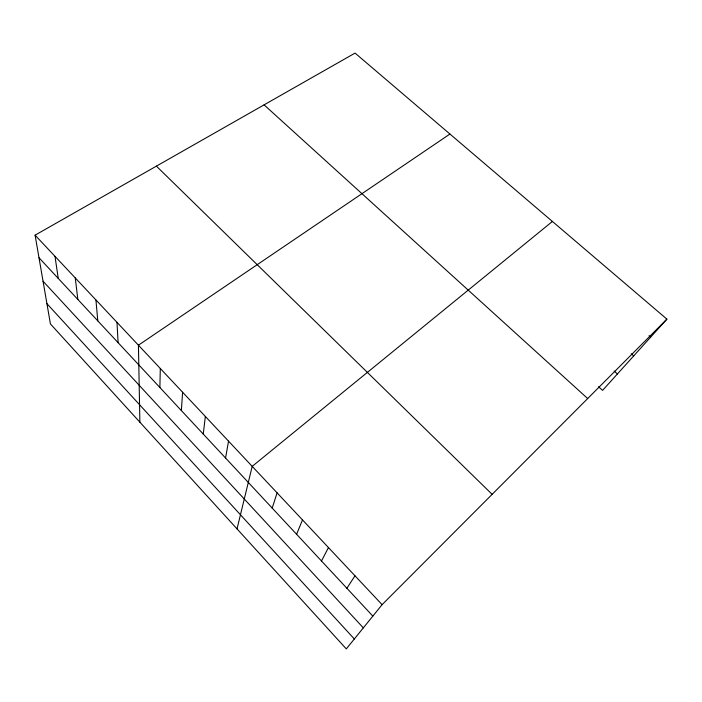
<?xml version="1.0" encoding="UTF-8"?>
<svg xmlns="http://www.w3.org/2000/svg" width="702" height="702" viewBox="0 0 702 702"><rect width="100%" height="100%" fill="white"/><g stroke="black" fill="none" stroke-linecap="round" stroke-linejoin="round"><path stroke-width="1.05" d="M159.88 387.522L160.302 368.489M181.362 410.573L182.599 392.234M203.247 434.073L205.344 416.444M225.561 458.02L228.536 441.146M237.03 528.896L252.202 466.347L552.404 221.455M272.2 508.09L277.088 492.848M296.586 534.266L302.501 519.91M321.481 560.986L328.466 547.56M346.893 588.258L354.984 575.807M666.9 319.138L382.099 604.668L346.305 648.911L50.421 323.929L35.1 235.161L355.063 53.089L666.9 319.138L602.597 390.373L598.543 386.732M449.938 134.038L138.434 345.2L139.874 422.183M649.052 335.696L650.684 337.109M631.291 353.755L633.722 355.888M614.171 371.086L617.409 373.964M264.084 104.852L587.688 398.552M156.397 166.137L492.137 494.348M35.1 235.161L382.099 604.668M39.005 257.757L372.841 616.11M43.05 281.23L363.329 627.869M46.929 303.676L354.334 638.987M55.002 256.353L58.248 278.422M75.272 277.939L77.843 299.456M95.928 299.938L97.789 320.867M116.98 322.35L118.111 342.673"/></g></svg>
